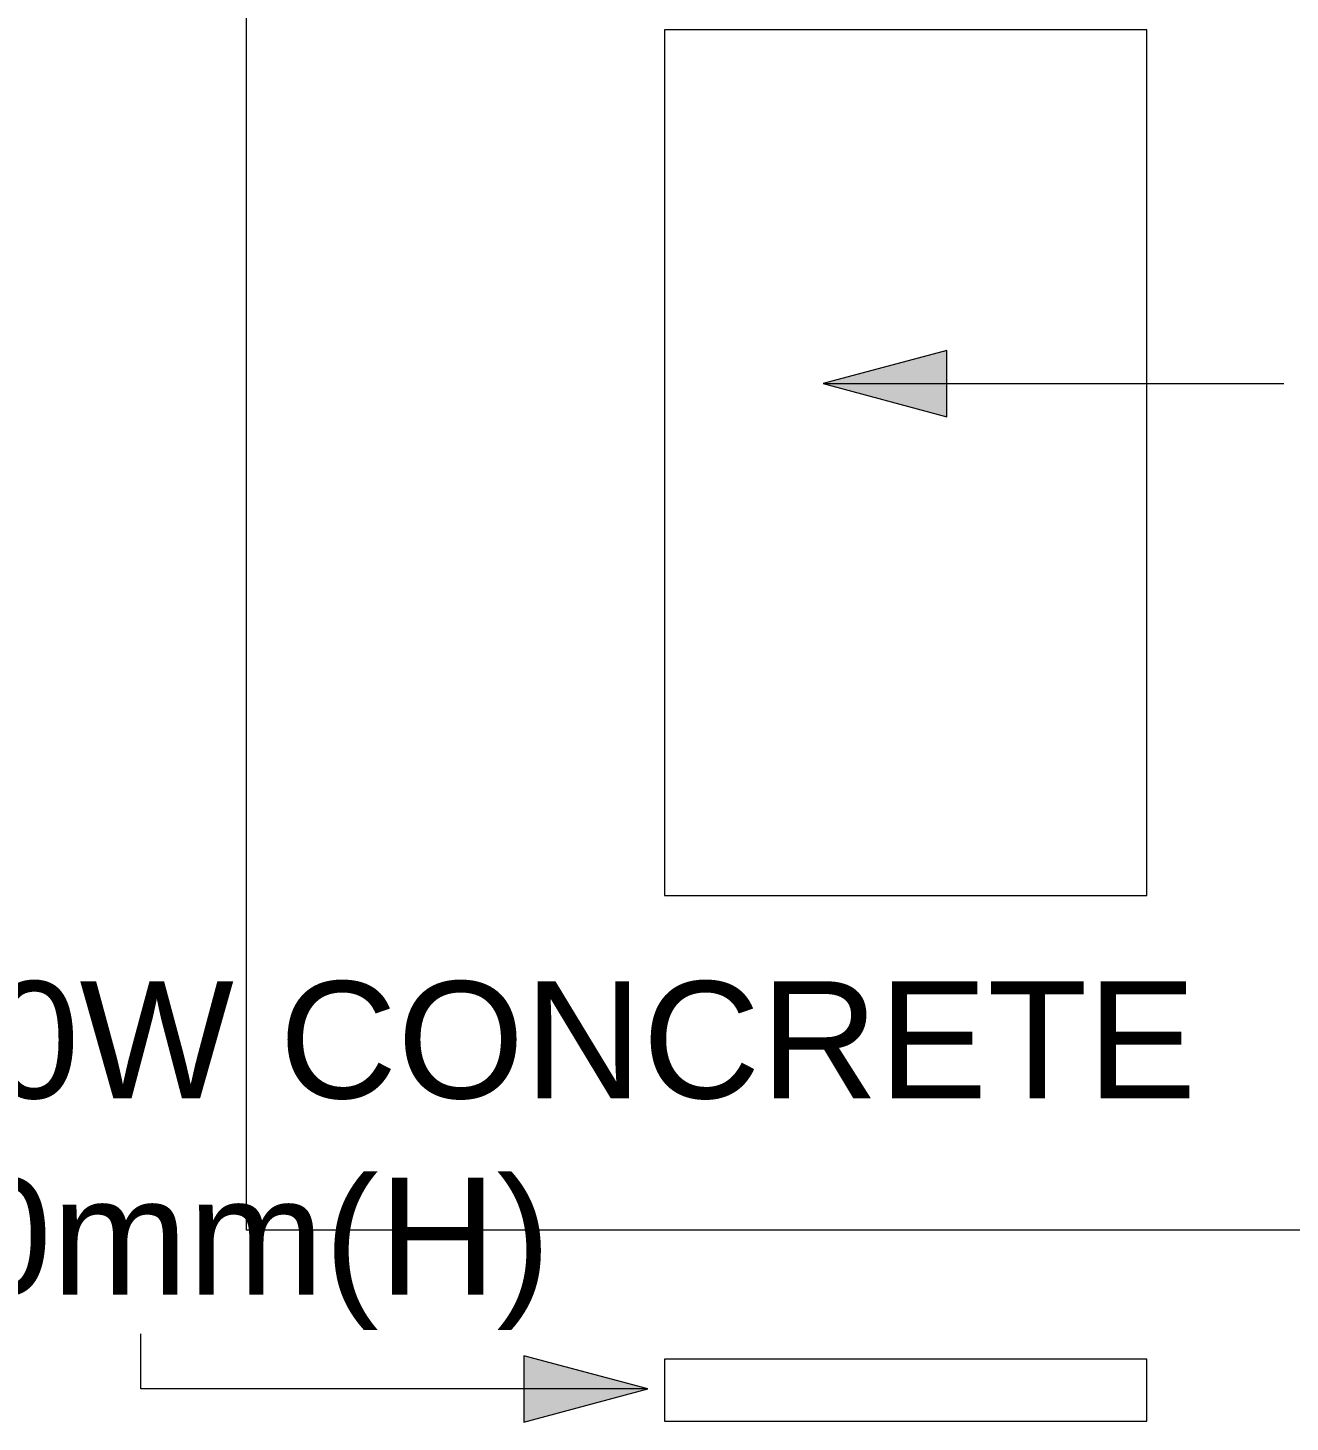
# Model space of a CAD drawing. Header units: millimetres. Extents: x 12827 to 109288, y -12264 to 68487.
# Drawn here: x 46102 to 48143, y 41448 to 43703 of the extents above; entities that cross this region are included whole.
import ezdxf

# ---------------------------------------------------------------- set-up
doc = ezdxf.new("R2010")
doc.units = ezdxf.units.MM
doc.layers.add('A-FLOR', color=192, linetype='Continuous', lineweight=9)
doc.layers.add('G-ANNO-TEXT', color=231, linetype='Continuous', lineweight=5)
doc.styles.add('Swis721 BT_8', font='swiss.ttf', dxfattribs={"height": 189.214176})

msp = doc.modelspace()

# ---------------------------------------------------------------- hatches: boundary and pattern name
at = {"layer": 'G-ANNO-TEXT'}
for points in [[(47387.9809, 43127.47141), (47587.9809, 43073.88157), (47587.9809, 43181.06125)], [(47104.0122, 41501.52354), (46904.0122, 41555.11338), (46904.0122, 41447.9337)]]:
    msp.add_hatch(color=130, dxfattribs=at).paths.add_polyline_path(points, flags=0)

# ---------------------------------------------------------------- linework, layer by layer
at = {"layer": 'A-FLOR'}
for p, q in [((47911.29335, 43699.5482), (47131.29335, 43699.5482)), ((47131.29335, 43699.5482), (47131.29335, 42299.4857)), ((47911.29335, 42299.4857), (47911.29335, 43699.5482)), ((47131.29335, 42299.4857), (47911.29335, 42299.4857)), ((47911.29335, 41549.48535), (47131.29335, 41549.48535)), ((47131.29335, 41549.48535), (47131.29335, 41449.48535)), ((47911.29335, 41449.48535), (47911.29335, 41549.48535)), ((47131.29335, 41449.48535), (47911.29335, 41449.48535))]:
    msp.add_line(p, q, dxfattribs=at)
at = {"layer": 'G-ANNO-TEXT', "color": 130}
for p, q in [((46455.04715, 41758.58702), (46455.04715, 47452.49406)), ((47587.9809, 43181.06125), (47387.9809, 43127.47141)), ((47587.9809, 43073.88157), (47587.9809, 43181.06125)), ((47387.9809, 43127.47141), (47587.9809, 43073.88157)), ((47387.9809, 43127.47141), (48132.80934, 43127.47141)), ((49073.07973, 41758.58702), (46455.04715, 41758.58702)), ((46284.1995, 41501.52354), (46284.1995, 41590.65651)), ((47104.0122, 41501.52354), (46904.0122, 41555.11338)), ((46904.0122, 41555.11338), (46904.0122, 41447.9337)), ((47104.0122, 41501.52354), (46284.1995, 41501.52354)), ((46904.0122, 41447.9337), (47104.0122, 41501.52354))]:
    msp.add_line(p, q, dxfattribs=at)

# ---------------------------------------------------------------- texts
at = {"layer": 'G-ANNO-TEXT', "color": 7, "insert": (44686.1995, 42160.82307), "char_height": 189.2141757, "width": 3835.2, "attachment_point": 1, "line_spacing_factor": 1.00667, "style": 'Swis721 BT_8'}
msp.add_mtext('1100L X 100W CONCRETE\\PPLINTH 100mm(H)', dxfattribs=at)

doc.saveas('drawing.dxf')
